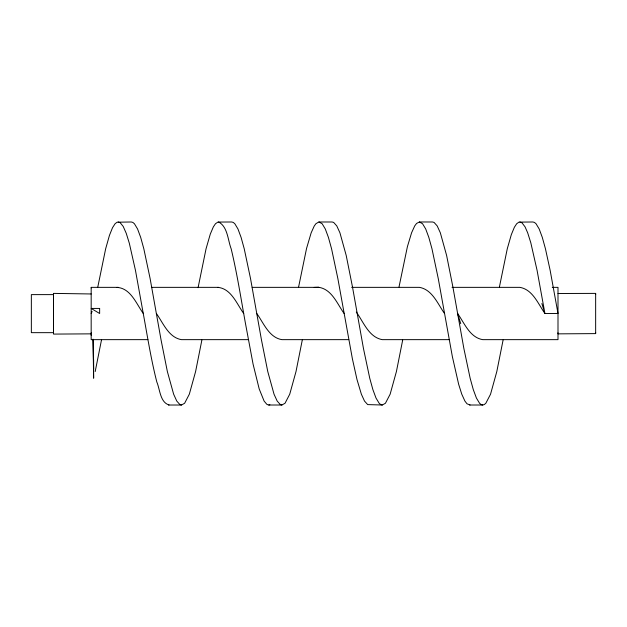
<?xml version="1.0" encoding="UTF-8"?>
<svg xmlns="http://www.w3.org/2000/svg" width="627" height="627" viewBox="0 0 627 627"><rect width="100%" height="100%" fill="white"/><g stroke="black" fill="none" stroke-linecap="round" stroke-linejoin="round"><path stroke-width="0.94" d="M53.522 293.742L53.522 334.089L91.174 333.854L91.174 332.827M91.174 287.801L91.174 339.646L147.886 339.646M93.627 359.718L93.627 378.214L93.015 339.168M595.65 333.274L595.65 293.726M198.077 287.699L206.056 248.794L210.296 234.083L213.352 226.888L215.469 223.745L217.937 222.068L231.684 221.989L233.252 222.428L234.819 223.745L237.954 228.949L241.097 237.414L244.232 248.786L250.51 278.482L261.49 340.061L267.768 371.552L274.038 394.211L277.181 401.068L280.316 404.572L281.884 405.011L285.026 403.255L289.729 394.211L296.007 371.552L302.277 340.069M298.617 286.931L306.564 248.394L311.149 232.86L314.198 226.104L315.875 223.745L318.782 221.997L332.091 221.989L333.658 222.428L336.793 225.932L339.928 232.789L346.206 255.448L352.484 286.939L363.464 348.518L369.742 378.214L372.877 389.586L376.012 398.051L379.155 403.255L380.722 404.572L382.29 405.011L385.425 403.255L390.135 394.211L396.413 371.552L402.683 340.061M97.812 286.939L105.657 248.786L109.451 235.368L112.507 227.734L115.07 223.745L117.092 222.209L131.278 221.989L132.846 222.428L134.413 223.745L137.556 228.957L140.691 237.406L143.826 248.794L150.104 278.482L161.084 340.061L167.362 371.552L173.64 394.203L176.775 401.076L179.91 404.572L181.477 405.018L184.62 403.255L189.323 394.203L195.6 371.552L201.878 340.061M399.023 286.931L407.409 246.646L411.578 232.789L414.713 225.924L416.579 223.431L419.416 221.982L432.489 221.982L434.064 222.428L437.199 225.924L440.334 232.797L446.612 255.448L452.89 286.939L463.87 348.518L470.14 378.214L473.283 389.594L476.418 398.043L479.561 403.255L481.128 404.572L482.696 405.011L484.263 404.572L485.831 403.255L490.541 394.211L496.811 371.552L503.089 340.061M499.429 286.931L507.274 248.786L511.311 234.67L514.367 227.272L516.687 223.745L518.952 222.123L532.895 221.989L534.463 222.428L536.038 223.745L539.173 228.949L542.308 237.406L545.451 248.794L550.153 270.362L557.999 313.5L544.926 313.5C538.123 303.954 532.762 289.494 519.822 287.354L452.036 287.354M101.472 340.061L95.194 371.552M91.174 313.5L92.122 311.501M218.611 221.989C227.734 226.747 227.805 240.063 231.159 248.786C237.006 273.113 240.862 297.864 245.282 322.474L253.081 364.146L259.194 388.936L264.108 401.068L266.836 404.313L268.364 404.979L269.892 404.807M118.205 221.989L120.149 222.663L123.205 226.433L126.262 233.369L129.319 243.237L135.463 270.362L144.594 320.883C148.254 341.331 151.671 361.857 156.821 381.992C159.971 389.336 160.112 402.416 169.047 404.94M419.416 221.982L422.559 223.745L425.694 228.949L428.797 237.304L431.972 248.794L438.242 278.482L452.365 356.638L458.643 384.241L461.778 394.211L464.913 401.076L466.997 403.788L470.054 404.979M117.092 287.417C130.761 288.24 136.341 303.891 143.309 313.5M217.937 287.378C231.316 288.679 236.81 304.001 243.707 313.5M118.354 287.354L91.174 287.354L91.174 287.895M151.797 287.354L218.611 287.354M252.203 287.354L319.018 287.354C331.965 289.455 337.31 304.009 344.113 313.5M351.629 287.354L419.416 287.354C432.316 289.58 437.748 303.93 444.519 313.5M552.262 287.354L557.999 287.354L557.999 339.646L482.696 339.646C469.733 337.412 464.411 323.077 457.592 313.5L460.727 323.704M248.292 339.646L181.477 339.646C168.569 337.491 163.177 322.976 156.382 313.5M348.698 339.646L281.884 339.646C268.967 337.491 263.583 322.976 256.78 313.5M449.104 339.646L382.29 339.646C368.809 337.263 363.456 321.878 356.293 312.042M168.404 405.018L181.477 405.018M268.811 405.011L281.884 405.011M382.29 405.011L367.681 404.595L364.506 401.068L361.371 394.211L356.982 379.492L352.398 358.848L337.843 278.482L331.565 248.794L328.43 237.414L325.288 228.949L322.153 223.745L319.018 221.989M469.623 405.011L482.696 405.011M519.822 221.989L522.009 222.844L525.058 226.856L527.668 232.789L530.803 242.759L537.08 270.362L544.926 313.5L541.869 303.562M93.094 339.732L93.627 368.966M595.65 294.416L595.65 293.389L557.999 293.499M595.65 332.584L595.65 333.611L557.999 333.854L557.999 332.812M91.174 293.969L53.522 293.389L53.522 294.431M91.174 334.599L91.174 335.241M99.638 308.429L99.638 313.5L91.174 308.429L99.638 308.429M318.782 287.354L314.299 287.432L318.782 287.354M53.522 294.619L31.35 294.619L31.35 332.663L53.522 332.663L53.522 294.619"/></g></svg>
